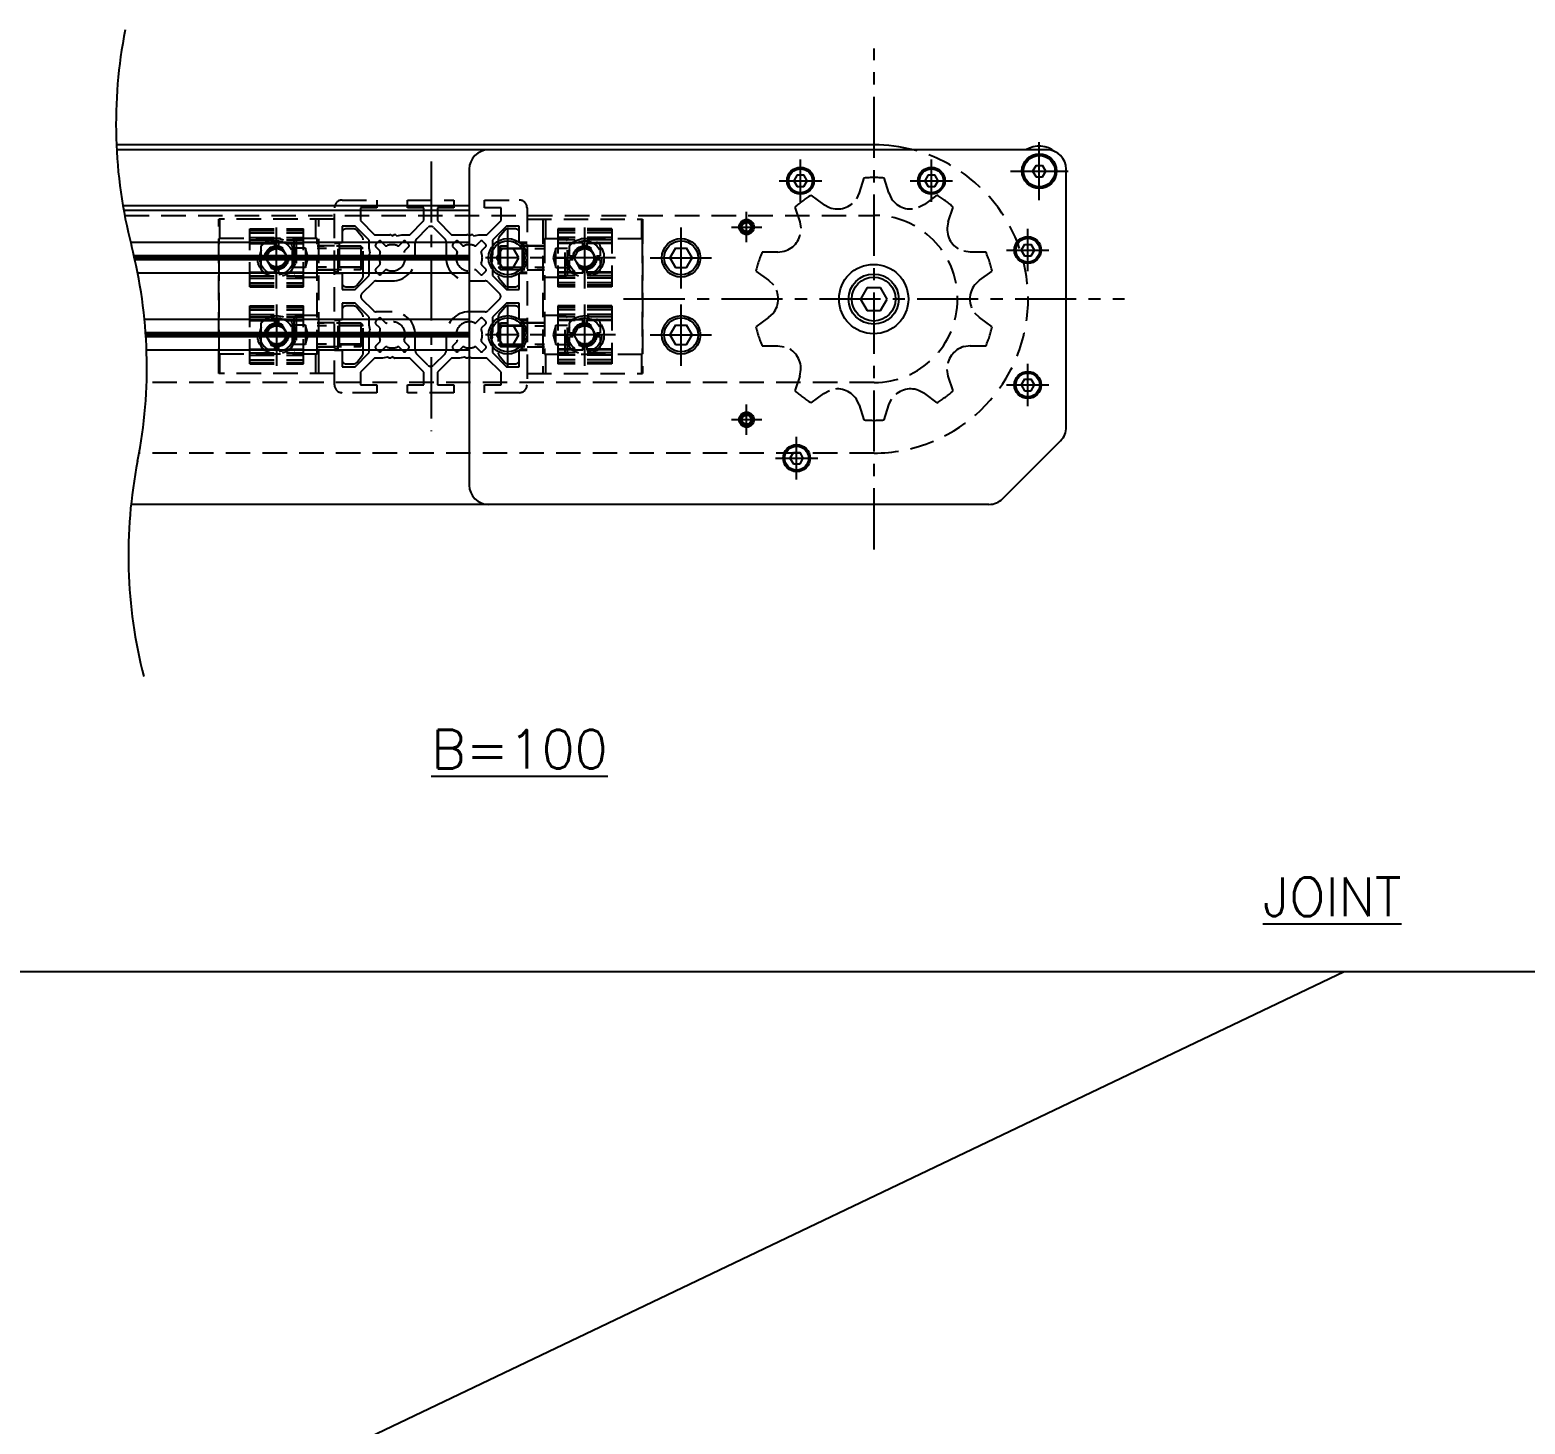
# Model space of a CAD drawing. Extents: x 0 to 4374, y -8 to 1531.
# Drawn here: x 3597.8 to 3986, y 844.5 to 1206.3 of the extents above; entities that cross this region are included whole.
import ezdxf

# ---------------------------------------------------------------- set-up
doc = ezdxf.new("R2010")
doc.units = 0
doc.header["$LTSCALE"] = 0.5
doc.linetypes.add('CENTER', pattern=[50.8, 31.75, -6.35, 6.35, -6.35])
doc.linetypes.add('DASHED', pattern=[19.05, 12.7, -6.35])
for name, color, linetype in [('MSM_CENTER', 1, 'CENTER'), ('MSM_CONTINUOUS', 7, 'CONTINUOUS'), ('MSM_DASHED', 4, 'DASHED'), ('MSM_NARROW', 5, 'CONTINUOUS'), ('MSM_PART_NUMBER', 7, 'CONTINUOUS')]:
    doc.layers.add(name, color=color, linetype=linetype)
doc.styles.get("Standard").update_dxf_attribs({"font": 'txt.shx', "height": 3, "bigfont": 'bigfont.shx'})

msp = doc.modelspace()

# ---------------------------------------------------------------- linework, layer by layer
at = {"layer": 'MSM_CENTER'}
for p, q in [((3816.99, 1071.48), (3816.99, 1201.48)), ((3859.9, 1162.16), (3859.9, 1177.16)), ((3797.9, 1161.66), (3797.9, 1172.66)), ((3831.9, 1161.66), (3831.9, 1172.66)), ((3701.99, 1172.16), (3701.99, 1102.16)), ((3852.4, 1169.66), (3867.4, 1169.66)), ((3792.4, 1167.16), (3803.4, 1167.16)), ((3826.4, 1167.16), (3837.4, 1167.16)), ((3783.9, 1151.21), (3783.9, 1159.11)), ((3661.9, 1139.16), (3661.9, 1155.16)), ((3721.9, 1139.16), (3721.9, 1155.16)), ((3741.9, 1139.16), (3741.9, 1155.16)), ((3766.9, 1139.16), (3766.9, 1155.16)), ((3779.95, 1155.16), (3787.85, 1155.16)), ((3856.9, 1143.66), (3856.9, 1154.66)), ((3851.4, 1149.16), (3862.4, 1149.16)), ((3653.9, 1147.16), (3687.68, 1147.16)), ((3749.9, 1147.16), (3716.13, 1147.16)), ((3758.9, 1147.16), (3774.9, 1147.16)), ((3661.93, 1119.16), (3661.93, 1135.16)), ((3721.9, 1119.16), (3721.9, 1135.16)), ((3741.9, 1119.16), (3741.9, 1135.16)), ((3751.99, 1136.48), (3881.99, 1136.48)), ((3766.9, 1119.16), (3766.9, 1135.16)), ((3653.93, 1127.16), (3687.71, 1127.16)), ((3749.9, 1127.16), (3716.1, 1127.16)), ((3758.9, 1127.16), (3774.9, 1127.16)), ((3856.9, 1108.66), (3856.9, 1119.66)), ((3851.4, 1114.16), (3862.4, 1114.16)), ((3783.9, 1101.21), (3783.9, 1109.11)), ((3779.95, 1105.16), (3787.85, 1105.16)), ((3796.9, 1089.66), (3796.9, 1100.66)), ((3791.4, 1095.16), (3802.4, 1095.16))]:
    msp.add_line(p, q, dxfattribs=at)
at = {"layer": 'MSM_CONTINUOUS'}
for p, q in [((3816.99, 1176.46), (3620.3, 1176.46)), ((3861.9, 1175.16), (3620.37, 1175.16)), ((3711.9, 1170.16), (3711.9, 1088.16)), ((3797.04, 1168.66), (3796.17, 1167.16)), ((3797.04, 1168.66), (3798.77, 1168.66)), ((3799.63, 1167.16), (3798.77, 1168.66)), ((3831.04, 1168.66), (3830.17, 1167.16)), ((3831.04, 1168.66), (3832.77, 1168.66)), ((3833.63, 1167.16), (3832.77, 1168.66)), ((3859.04, 1171.16), (3858.17, 1169.66)), ((3858.17, 1169.66), (3859.04, 1168.16)), ((3859.04, 1171.16), (3860.77, 1171.16)), ((3861.63, 1169.66), (3860.77, 1171.16)), ((3860.77, 1168.16), (3861.63, 1169.66)), ((3866.9, 1103.23), (3866.9, 1170.16)), ((3796.17, 1167.16), (3797.04, 1165.66)), ((3797.04, 1165.66), (3798.77, 1165.66)), ((3798.77, 1165.66), (3799.63, 1167.16)), ((3830.17, 1167.16), (3831.04, 1165.66)), ((3831.04, 1165.66), (3832.77, 1165.66)), ((3832.77, 1165.66), (3833.63, 1167.16)), ((3859.04, 1168.16), (3860.77, 1168.16)), ((3711.9, 1160.66), (3621.99, 1160.66)), ((3711.9, 1159.46), (3622.2, 1159.46)), ((3711.9, 1151.16), (3623.99, 1151.16)), ((3720.46, 1149.66), (3719.01, 1147.16)), ((3720.46, 1149.66), (3723.34, 1149.66)), ((3724.79, 1147.16), (3723.34, 1149.66)), ((3765.46, 1149.66), (3764.01, 1147.16)), ((3765.46, 1149.66), (3768.34, 1149.66)), ((3769.79, 1147.16), (3768.34, 1149.66)), ((3856.04, 1150.66), (3855.17, 1149.16)), ((3855.17, 1149.16), (3856.04, 1147.66)), ((3856.04, 1150.66), (3857.77, 1150.66)), ((3858.63, 1149.16), (3857.77, 1150.66)), ((3857.77, 1147.66), (3858.63, 1149.16)), ((3711.9, 1147.68), (3624.86, 1147.68)), ((3711.9, 1147.16), (3624.98, 1147.16)), ((3711.9, 1146.64), (3625.1, 1146.64)), ((3719.01, 1147.16), (3720.46, 1144.66)), ((3723.34, 1144.66), (3724.79, 1147.16)), ((3764.01, 1147.16), (3765.46, 1144.66)), ((3768.34, 1144.66), (3769.79, 1147.16)), ((3856.04, 1147.66), (3857.77, 1147.66)), ((3711.9, 1143.16), (3625.83, 1143.16)), ((3720.46, 1144.66), (3723.34, 1144.66)), ((3765.46, 1144.66), (3768.34, 1144.66)), ((3815.17, 1139.46), (3813.44, 1136.46)), ((3815.17, 1139.46), (3818.63, 1139.46)), ((3820.37, 1136.46), (3818.63, 1139.46)), ((3813.44, 1136.46), (3815.17, 1133.46)), ((3818.63, 1133.46), (3820.37, 1136.46)), ((3711.9, 1131.16), (3627.6, 1131.16)), ((3720.46, 1129.66), (3719.01, 1127.16)), ((3720.46, 1129.66), (3723.34, 1129.66)), ((3724.79, 1127.16), (3723.34, 1129.66)), ((3765.46, 1129.66), (3764.01, 1127.16)), ((3765.46, 1129.66), (3768.34, 1129.66)), ((3769.79, 1127.16), (3768.34, 1129.66)), ((3815.17, 1133.46), (3818.63, 1133.46)), ((3711.9, 1127.68), (3627.89, 1127.68)), ((3711.9, 1127.16), (3627.92, 1127.16)), ((3711.9, 1126.64), (3627.96, 1126.64)), ((3719.01, 1127.16), (3720.46, 1124.66)), ((3723.34, 1124.66), (3724.79, 1127.16)), ((3764.01, 1127.16), (3765.46, 1124.66)), ((3768.34, 1124.66), (3769.79, 1127.16)), ((3711.9, 1123.16), (3628.12, 1123.16)), ((3720.46, 1124.66), (3723.34, 1124.66)), ((3765.46, 1124.66), (3768.34, 1124.66)), ((3856.04, 1115.66), (3855.17, 1114.16)), ((3855.17, 1114.16), (3856.04, 1112.66)), ((3856.04, 1115.66), (3857.77, 1115.66)), ((3858.63, 1114.16), (3857.77, 1115.66)), ((3857.77, 1112.66), (3858.63, 1114.16)), ((3856.04, 1112.66), (3857.77, 1112.66)), ((3850.37, 1084.62), (3865.44, 1099.69)), ((3796.04, 1096.66), (3795.17, 1095.16)), ((3795.17, 1095.16), (3796.04, 1093.66)), ((3796.04, 1096.66), (3797.77, 1096.66)), ((3798.63, 1095.16), (3797.77, 1096.66)), ((3797.77, 1093.66), (3798.63, 1095.16)), ((3796.04, 1093.66), (3797.77, 1093.66)), ((3846.83, 1083.16), (3624.1, 1083.16))]:
    msp.add_line(p, q, dxfattribs=at)
for centre, radius in [((3859.9, 1169.66), 4.5), ((3859.9, 1169.66), 4.07), ((3797.9, 1167.16), 3.5), ((3797.9, 1167.16), 3.1), ((3831.9, 1167.16), 3.5), ((3831.9, 1167.16), 3.1), ((3783.9, 1155.16), 1.95), ((3783.9, 1155.16), 1.55), ((3783.9, 1155.16), 1.2), ((3721.9, 1147.16), 5), ((3721.9, 1147.16), 4.4), ((3766.9, 1147.16), 5), ((3766.9, 1147.16), 4.4), ((3856.9, 1149.16), 3.5), ((3856.9, 1149.16), 3.1), ((3816.9, 1136.46), 9), ((3816.9, 1136.46), 6.5), ((3816.9, 1136.46), 5.7), ((3721.9, 1127.16), 5), ((3721.9, 1127.16), 4.4), ((3766.9, 1127.16), 5), ((3766.9, 1127.16), 4.4), ((3856.9, 1114.16), 3.5), ((3856.9, 1114.16), 3.1), ((3783.9, 1105.16), 1.95), ((3783.9, 1105.16), 1.55), ((3783.9, 1105.16), 1.2), ((3796.9, 1095.16), 3.5), ((3796.9, 1095.16), 3.1)]:
    msp.add_circle(centre, radius, dxfattribs=at)
for centre, radius, start, end in [((3817.25, 1137.8), 38.66, 75.0662, 90.3827), ((3716.9, 1170.16), 5, 90, 180), ((3859.9, 1169.66), 6.5, 50.6923, 122.2042), ((3861.9, 1170.16), 5, 0, 90), ((3861.9, 1103.23), 5, 315, 0), ((3716.9, 1088.16), 5, 180, 270), ((3846.83, 1088.16), 5, 270, 315)]:
    msp.add_arc(centre, radius, start, end, dxfattribs=at)
at = {"layer": 'MSM_DASHED'}
for p, q in [((3814.37, 1167.88), (3813.14, 1164)), ((3820.83, 1164), (3819.6, 1167.88)), ((3678.9, 1162.16), (3687.9, 1162.16)), ((3687.9, 1162.16), (3687.9, 1160.16)), ((3695.9, 1162.16), (3707.9, 1162.16)), ((3695.9, 1160.16), (3695.9, 1162.16)), ((3707.9, 1162.16), (3707.9, 1160.16)), ((3715.9, 1162.16), (3724.9, 1162.16)), ((3715.9, 1160.16), (3715.9, 1162.16)), ((3803.93, 1161), (3800.65, 1163.42)), ((3803.93, 1161), (3805.4, 1160.21)), ((3813.14, 1164), (3812.42, 1162.49)), ((3820.83, 1164), (3821.56, 1162.49)), ((3830.05, 1161), (3828.57, 1160.21)), ((3833.32, 1163.42), (3830.05, 1161)), ((3622.43, 1158.18), (3816.99, 1158.18)), ((3676.9, 1157.16), (3646.9, 1157.16)), ((3646.9, 1117.16), (3646.9, 1157.16)), ((3647.19, 1152.16), (3647.19, 1157.16)), ((3672.11, 1152.16), (3672.11, 1157.16)), ((3672.82, 1117.16), (3672.82, 1157.16)), ((3676.9, 1114.16), (3676.9, 1160.16)), ((3683.65, 1160.16), (3683.65, 1156.82)), ((3687.9, 1160.16), (3683.65, 1160.16)), ((3683.65, 1156.82), (3687.32, 1153.16)), ((3700.15, 1160.16), (3695.9, 1160.16)), ((3696.49, 1153.16), (3700.15, 1156.82)), ((3700.15, 1156.82), (3700.15, 1160.16)), ((3707.9, 1160.16), (3703.65, 1160.16)), ((3703.65, 1160.16), (3703.65, 1156.82)), ((3703.65, 1156.82), (3707.32, 1153.16)), ((3720.15, 1160.16), (3715.9, 1160.16)), ((3716.49, 1153.16), (3720.15, 1156.82)), ((3720.15, 1156.82), (3720.15, 1160.16)), ((3726.9, 1160.16), (3726.9, 1114.16)), ((3726.9, 1157.16), (3756.9, 1157.16)), ((3730.99, 1157.16), (3730.99, 1117.16)), ((3731.69, 1157.16), (3731.69, 1152.16)), ((3756.61, 1157.16), (3756.61, 1152.16)), ((3756.9, 1157.16), (3756.9, 1117.16)), ((3796.42, 1160.34), (3797.7, 1156.48)), ((3836.27, 1156.48), (3837.55, 1160.34)), ((3654.9, 1154.66), (3668.9, 1154.66)), ((3654.9, 1139.66), (3654.9, 1154.66)), ((3654.9, 1154.28), (3668.9, 1154.28)), ((3654.9, 1153.66), (3668.9, 1153.66)), ((3668.9, 1139.66), (3668.9, 1154.66)), ((3678.9, 1155.41), (3678.9, 1151.06)), ((3682.24, 1155.41), (3678.9, 1155.41)), ((3681.92, 1154.66), (3679.9, 1154.66)), ((3685.9, 1151.74), (3682.24, 1155.41)), ((3684.18, 1152.43), (3682.7, 1154.28)), ((3687.32, 1153.16), (3691.25, 1153.16)), ((3691.5, 1153.09), (3691.9, 1152.86)), ((3691.9, 1152.86), (3692.3, 1153.09)), ((3692.8, 1153.09), (3693.12, 1152.91)), ((3693.12, 1152.91), (3694.4, 1153.16)), ((3694.4, 1153.16), (3696.49, 1153.16)), ((3698.19, 1152.03), (3701.19, 1155.03)), ((3702.61, 1155.03), (3705.61, 1152.03)), ((3707.32, 1153.16), (3711.25, 1153.16)), ((3711.5, 1153.09), (3711.9, 1152.86)), ((3711.9, 1152.86), (3712.3, 1153.09)), ((3712.8, 1153.09), (3713.12, 1152.91)), ((3713.12, 1152.91), (3714.4, 1153.16)), ((3714.4, 1153.16), (3716.49, 1153.16)), ((3721.57, 1155.41), (3717.9, 1151.74)), ((3721.1, 1154.28), (3719.62, 1152.43)), ((3724.9, 1155.41), (3721.57, 1155.41)), ((3723.9, 1154.66), (3721.88, 1154.66)), ((3724.9, 1151.06), (3724.9, 1155.41)), ((3748.9, 1154.66), (3734.9, 1154.66)), ((3734.9, 1154.66), (3734.9, 1139.66)), ((3748.9, 1154.28), (3734.9, 1154.28)), ((3748.9, 1153.66), (3734.9, 1153.66)), ((3748.9, 1154.66), (3748.9, 1139.66)), ((3797.7, 1156.48), (3798.01, 1154.83)), ((3836.27, 1156.48), (3835.97, 1154.83)), ((3672.4, 1152.16), (3646.99, 1152.16)), ((3646.99, 1122.16), (3646.99, 1152.16)), ((3654.9, 1152.43), (3668.9, 1152.43)), ((3654.9, 1151.81), (3668.9, 1151.81)), ((3654.9, 1151.06), (3668.9, 1151.06)), ((3654.9, 1150.86), (3668.9, 1150.86)), ((3657.9, 1147.66), (3657.9, 1150.16)), ((3658.9, 1151.16), (3661.4, 1151.16)), ((3660.46, 1149.66), (3659.01, 1147.16)), ((3663.34, 1149.66), (3660.46, 1149.66)), ((3661.4, 1150.22), (3661.4, 1151.16)), ((3662.4, 1151.16), (3664.9, 1151.16)), ((3662.4, 1151.16), (3662.4, 1150.22)), ((3664.79, 1147.16), (3663.34, 1149.66)), ((3665.9, 1150.16), (3665.9, 1147.66)), ((3667, 1152.16), (3666.4, 1151.56)), ((3666.4, 1151.56), (3666.4, 1142.76)), ((3669.4, 1149.66), (3666.4, 1149.66)), ((3667, 1152.16), (3667, 1142.16)), ((3669.4, 1149.66), (3669.4, 1144.66)), ((3670.07, 1147.16), (3669.4, 1149.66)), ((3672.4, 1122.16), (3672.4, 1152.16)), ((3676.9, 1150.26), (3672.4, 1150.26)), ((3683.79, 1150.16), (3672.4, 1150.16)), ((3684.4, 1149.54), (3672.4, 1149.54)), ((3678.9, 1151.16), (3676.9, 1151.16)), ((3677.9, 1150.86), (3676.9, 1150.86)), ((3677.9, 1143.16), (3677.9, 1151.16)), ((3678.1, 1150.86), (3678.1, 1143.46)), ((3684.4, 1149.61), (3678.1, 1149.61)), ((3678.9, 1151.06), (3678.3, 1151.06)), ((3684.4, 1149.54), (3683.79, 1150.16)), ((3683.79, 1150.16), (3683.79, 1144.16)), ((3684.4, 1142.51), (3684.4, 1151.81)), ((3685.9, 1149.66), (3685.9, 1151.74)), ((3686.15, 1148.38), (3685.9, 1149.66)), ((3687.66, 1150.69), (3688.37, 1151.4)), ((3688.7, 1148.95), (3687.66, 1149.98)), ((3689.07, 1151.4), (3690.11, 1150.36)), ((3693.69, 1150.36), (3694.73, 1151.4)), ((3696.14, 1149.98), (3695.11, 1148.95)), ((3695.44, 1151.4), (3696.14, 1150.69)), ((3697.9, 1147.16), (3697.9, 1151.33)), ((3705.9, 1151.33), (3705.9, 1147.16)), ((3707.66, 1150.69), (3708.37, 1151.4)), ((3708.7, 1148.95), (3707.66, 1149.98)), ((3709.07, 1151.4), (3710.11, 1150.36)), ((3713.69, 1150.36), (3714.73, 1151.4)), ((3716.14, 1149.98), (3715.11, 1148.95)), ((3715.44, 1151.4), (3716.14, 1150.69)), ((3717.9, 1151.74), (3717.9, 1147.81)), ((3719.4, 1151.81), (3719.4, 1142.51)), ((3720.01, 1150.16), (3719.4, 1149.54)), ((3725.7, 1149.61), (3719.4, 1149.61)), ((3719.4, 1149.54), (3731.4, 1149.54)), ((3731.4, 1150.16), (3720.01, 1150.16)), ((3720.01, 1144.16), (3720.01, 1150.16)), ((3726.9, 1151.16), (3724.9, 1151.16)), ((3725.5, 1151.06), (3724.9, 1151.06)), ((3725.7, 1143.46), (3725.7, 1150.86)), ((3725.9, 1151.16), (3725.9, 1143.16)), ((3725.9, 1150.86), (3726.9, 1150.86)), ((3731.4, 1150.26), (3726.9, 1150.26)), ((3731.4, 1152.16), (3731.4, 1122.16)), ((3731.4, 1152.16), (3756.81, 1152.16)), ((3734.4, 1149.66), (3733.73, 1147.16)), ((3734.4, 1149.66), (3737.4, 1149.66)), ((3734.4, 1144.66), (3734.4, 1149.66)), ((3748.9, 1152.43), (3734.9, 1152.43)), ((3748.9, 1151.81), (3734.9, 1151.81)), ((3748.9, 1151.06), (3734.9, 1151.06)), ((3748.9, 1150.86), (3734.9, 1150.86)), ((3737.4, 1151.56), (3736.8, 1152.16)), ((3736.8, 1142.16), (3736.8, 1152.16)), ((3737.4, 1142.76), (3737.4, 1151.56)), ((3737.9, 1147.66), (3737.9, 1150.16)), ((3738.9, 1151.16), (3741.4, 1151.16)), ((3740.46, 1149.66), (3739.01, 1147.16)), ((3743.34, 1149.66), (3740.46, 1149.66)), ((3741.4, 1150.22), (3741.4, 1151.16)), ((3742.4, 1151.16), (3744.9, 1151.16)), ((3742.4, 1151.16), (3742.4, 1150.22)), ((3744.79, 1147.16), (3743.34, 1149.66)), ((3745.9, 1150.16), (3745.9, 1147.66)), ((3756.81, 1152.16), (3756.81, 1122.16)), ((3657.9, 1147.66), (3658.84, 1147.66)), ((3658.84, 1146.66), (3657.9, 1146.66)), ((3657.9, 1144.16), (3657.9, 1146.66)), ((3659.01, 1147.16), (3660.46, 1144.66)), ((3663.34, 1144.66), (3664.79, 1147.16)), ((3664.96, 1147.66), (3665.9, 1147.66)), ((3665.9, 1146.66), (3664.96, 1146.66)), ((3665.9, 1146.66), (3665.9, 1144.16)), ((3669.4, 1147.16), (3666.4, 1147.16)), ((3669.4, 1144.66), (3670.07, 1147.16)), ((3685.9, 1142.57), (3685.9, 1146.5)), ((3685.97, 1148.06), (3686.15, 1148.38)), ((3686.2, 1147.16), (3685.97, 1147.56)), ((3685.97, 1146.75), (3686.2, 1147.16)), ((3687.66, 1144.33), (3688.7, 1145.37)), ((3715.11, 1145.37), (3716.14, 1144.33)), ((3717.83, 1147.56), (3717.6, 1147.16)), ((3717.6, 1147.16), (3717.83, 1146.75)), ((3717.83, 1146.25), (3717.65, 1145.94)), ((3717.65, 1145.94), (3717.9, 1144.66)), ((3733.73, 1147.16), (3734.4, 1144.66)), ((3734.4, 1147.16), (3737.4, 1147.16)), ((3737.9, 1147.66), (3738.84, 1147.66)), ((3738.84, 1146.66), (3737.9, 1146.66)), ((3737.9, 1144.16), (3737.9, 1146.66)), ((3739.01, 1147.16), (3740.46, 1144.66)), ((3743.34, 1144.66), (3744.79, 1147.16)), ((3744.96, 1147.66), (3745.9, 1147.66)), ((3745.9, 1146.66), (3744.96, 1146.66)), ((3745.9, 1146.66), (3745.9, 1144.16)), ((3792.01, 1148.64), (3787.94, 1148.67)), ((3792.01, 1148.64), (3793.67, 1148.87)), ((3841.97, 1148.64), (3840.3, 1148.87)), ((3846.03, 1148.67), (3841.97, 1148.64)), ((3654.9, 1143.46), (3668.9, 1143.46)), ((3654.9, 1143.26), (3668.9, 1143.26)), ((3654.9, 1142.51), (3668.9, 1142.51)), ((3654.9, 1141.88), (3668.9, 1141.88)), ((3661.4, 1143.16), (3658.9, 1143.16)), ((3660.46, 1144.66), (3663.34, 1144.66)), ((3661.4, 1143.16), (3661.4, 1144.1)), ((3662.4, 1144.1), (3662.4, 1143.16)), ((3664.9, 1143.16), (3662.4, 1143.16)), ((3669.4, 1144.66), (3666.4, 1144.66)), ((3666.4, 1142.76), (3667, 1142.16)), ((3667, 1142.16), (3672.4, 1142.16)), ((3684.4, 1144.77), (3672.4, 1144.77)), ((3672.4, 1144.16), (3683.79, 1144.16)), ((3672.4, 1144.06), (3676.9, 1144.06)), ((3677.9, 1143.46), (3676.9, 1143.46)), ((3676.9, 1143.16), (3678.9, 1143.16)), ((3678.1, 1144.7), (3684.4, 1144.7)), ((3678.3, 1143.26), (3678.9, 1143.26)), ((3678.9, 1143.26), (3678.9, 1138.91)), ((3682.24, 1138.91), (3685.9, 1142.57)), ((3682.7, 1140.03), (3684.18, 1141.88)), ((3683.79, 1144.16), (3684.4, 1144.77)), ((3688.37, 1142.91), (3687.66, 1143.62)), ((3690.11, 1143.95), (3689.07, 1142.91)), ((3714.73, 1142.91), (3713.69, 1143.95)), ((3716.14, 1143.62), (3715.44, 1142.91)), ((3717.9, 1144.66), (3717.9, 1142.57)), ((3717.9, 1142.57), (3721.57, 1138.91)), ((3719.4, 1144.77), (3731.4, 1144.77)), ((3719.4, 1144.77), (3720.01, 1144.16)), ((3719.4, 1144.7), (3725.7, 1144.7)), ((3719.62, 1141.88), (3721.1, 1140.03)), ((3720.01, 1144.16), (3731.4, 1144.16)), ((3724.9, 1143.26), (3725.5, 1143.26)), ((3724.9, 1138.91), (3724.9, 1143.26)), ((3724.9, 1143.16), (3726.9, 1143.16)), ((3725.9, 1143.46), (3726.9, 1143.46)), ((3726.9, 1144.06), (3731.4, 1144.06)), ((3731.4, 1142.16), (3736.8, 1142.16)), ((3734.4, 1144.66), (3737.4, 1144.66)), ((3748.9, 1143.46), (3734.9, 1143.46)), ((3748.9, 1143.26), (3734.9, 1143.26)), ((3748.9, 1142.51), (3734.9, 1142.51)), ((3748.9, 1141.88), (3734.9, 1141.88)), ((3736.8, 1142.16), (3737.4, 1142.76)), ((3741.4, 1143.16), (3738.9, 1143.16)), ((3740.46, 1144.66), (3743.34, 1144.66)), ((3741.4, 1143.16), (3741.4, 1144.1)), ((3742.4, 1144.1), (3742.4, 1143.16)), ((3744.9, 1143.16), (3742.4, 1143.16)), ((3786.32, 1143.7), (3789.63, 1141.33)), ((3789.63, 1141.33), (3790.85, 1140.17)), ((3844.34, 1141.33), (3843.13, 1140.17)), ((3844.34, 1141.33), (3847.65, 1143.7)), ((3654.9, 1140.66), (3668.9, 1140.66)), ((3654.9, 1140.03), (3668.9, 1140.03)), ((3654.9, 1139.66), (3668.9, 1139.66)), ((3678.9, 1138.91), (3682.24, 1138.91)), ((3679.9, 1139.66), (3681.92, 1139.66)), ((3684.02, 1137.86), (3687.02, 1140.86)), ((3687.73, 1141.16), (3691.9, 1141.16)), ((3711.9, 1141.16), (3716.07, 1141.16)), ((3716.78, 1140.86), (3719.78, 1137.86)), ((3721.57, 1138.91), (3724.9, 1138.91)), ((3721.88, 1139.66), (3723.9, 1139.66)), ((3748.9, 1140.66), (3734.9, 1140.66)), ((3748.9, 1140.03), (3734.9, 1140.03)), ((3748.9, 1139.66), (3734.9, 1139.66)), ((3654.9, 1134.66), (3668.9, 1134.66)), ((3654.9, 1119.66), (3654.9, 1134.66)), ((3654.9, 1134.28), (3668.9, 1134.28)), ((3654.9, 1133.66), (3668.9, 1133.66)), ((3668.9, 1119.66), (3668.9, 1134.66)), ((3678.9, 1135.41), (3678.9, 1131.06)), ((3682.24, 1135.41), (3678.9, 1135.41)), ((3681.92, 1134.66), (3679.9, 1134.66)), ((3685.9, 1131.74), (3682.24, 1135.41)), ((3684.18, 1132.43), (3682.7, 1134.28)), ((3687.02, 1133.45), (3684.02, 1136.45)), ((3719.78, 1136.45), (3716.78, 1133.45)), ((3721.57, 1135.41), (3717.9, 1131.74)), ((3721.1, 1134.28), (3719.62, 1132.43)), ((3724.9, 1135.41), (3721.57, 1135.41)), ((3723.9, 1134.66), (3721.88, 1134.66)), ((3724.9, 1131.06), (3724.9, 1135.41)), ((3748.9, 1134.66), (3734.9, 1134.66)), ((3734.9, 1134.66), (3734.9, 1119.66)), ((3748.9, 1134.28), (3734.9, 1134.28)), ((3748.9, 1133.66), (3734.9, 1133.66)), ((3748.9, 1134.66), (3748.9, 1119.66)), ((3654.9, 1132.43), (3668.9, 1132.43)), ((3654.9, 1131.81), (3668.9, 1131.81)), ((3654.9, 1131.06), (3668.9, 1131.06)), ((3654.9, 1130.86), (3668.9, 1130.86)), ((3657.9, 1127.66), (3657.9, 1130.16)), ((3658.9, 1131.16), (3661.4, 1131.16)), ((3660.46, 1129.66), (3659.01, 1127.16)), ((3663.34, 1129.66), (3660.46, 1129.66)), ((3661.4, 1130.22), (3661.4, 1131.16)), ((3662.4, 1131.16), (3664.9, 1131.16)), ((3662.4, 1131.16), (3662.4, 1130.22)), ((3664.79, 1127.16), (3663.34, 1129.66)), ((3665.9, 1130.16), (3665.9, 1127.66)), ((3667, 1132.16), (3666.4, 1131.56)), ((3666.4, 1131.56), (3666.4, 1122.76)), ((3669.4, 1129.66), (3666.4, 1129.66)), ((3672.4, 1132.16), (3667, 1132.16)), ((3667, 1132.16), (3667, 1122.16)), ((3669.4, 1129.66), (3669.4, 1124.66)), ((3670.07, 1127.16), (3669.4, 1129.66)), ((3676.9, 1130.26), (3672.4, 1130.26)), ((3683.79, 1130.16), (3672.4, 1130.16)), ((3678.9, 1131.16), (3676.9, 1131.16)), ((3677.9, 1130.86), (3676.9, 1130.86)), ((3677.9, 1123.16), (3677.9, 1131.16)), ((3678.1, 1130.86), (3678.1, 1123.46)), ((3684.4, 1129.61), (3678.1, 1129.61)), ((3678.9, 1131.06), (3678.3, 1131.06)), ((3684.4, 1129.54), (3683.79, 1130.16)), ((3683.79, 1130.16), (3683.79, 1124.16)), ((3684.4, 1122.51), (3684.4, 1131.81)), ((3685.9, 1129.66), (3685.9, 1131.74)), ((3686.15, 1128.38), (3685.9, 1129.66)), ((3687.66, 1130.69), (3688.37, 1131.4)), ((3688.7, 1128.95), (3687.66, 1129.98)), ((3691.9, 1133.16), (3687.73, 1133.16)), ((3689.07, 1131.4), (3690.11, 1130.36)), ((3716.07, 1133.16), (3711.9, 1133.16)), ((3713.69, 1130.36), (3714.73, 1131.4)), ((3716.14, 1129.98), (3715.11, 1128.95)), ((3715.44, 1131.4), (3716.14, 1130.69)), ((3717.9, 1131.74), (3717.9, 1127.81)), ((3719.4, 1131.81), (3719.4, 1122.51)), ((3720.01, 1130.16), (3719.4, 1129.54)), ((3725.7, 1129.61), (3719.4, 1129.61)), ((3731.4, 1130.16), (3720.01, 1130.16)), ((3720.01, 1124.16), (3720.01, 1130.16)), ((3726.9, 1131.16), (3724.9, 1131.16)), ((3725.5, 1131.06), (3724.9, 1131.06)), ((3725.7, 1123.46), (3725.7, 1130.86)), ((3725.9, 1131.16), (3725.9, 1123.16)), ((3725.9, 1130.86), (3726.9, 1130.86)), ((3731.4, 1130.26), (3726.9, 1130.26)), ((3736.8, 1132.16), (3731.4, 1132.16)), ((3734.4, 1129.66), (3733.73, 1127.16)), ((3734.4, 1129.66), (3737.4, 1129.66)), ((3734.4, 1124.66), (3734.4, 1129.66)), ((3748.9, 1132.43), (3734.9, 1132.43)), ((3748.9, 1131.81), (3734.9, 1131.81)), ((3748.9, 1131.06), (3734.9, 1131.06)), ((3748.9, 1130.86), (3734.9, 1130.86)), ((3737.4, 1131.56), (3736.8, 1132.16)), ((3736.8, 1122.16), (3736.8, 1132.16)), ((3737.4, 1122.76), (3737.4, 1131.56)), ((3737.9, 1127.66), (3737.9, 1130.16)), ((3738.9, 1131.16), (3741.4, 1131.16)), ((3740.46, 1129.66), (3739.01, 1127.16)), ((3743.34, 1129.66), (3740.46, 1129.66)), ((3741.4, 1130.22), (3741.4, 1131.16)), ((3742.4, 1131.16), (3744.9, 1131.16)), ((3742.4, 1131.16), (3742.4, 1130.22)), ((3744.79, 1127.16), (3743.34, 1129.66)), ((3745.9, 1130.16), (3745.9, 1127.66)), ((3789.63, 1131.64), (3786.32, 1129.27)), ((3789.63, 1131.64), (3790.85, 1132.8)), ((3844.34, 1131.64), (3843.13, 1132.8)), ((3847.65, 1129.27), (3844.34, 1131.64)), ((3657.9, 1127.66), (3658.84, 1127.66)), ((3658.84, 1126.66), (3657.9, 1126.66)), ((3657.9, 1124.16), (3657.9, 1126.66)), ((3659.01, 1127.16), (3660.46, 1124.66)), ((3663.34, 1124.66), (3664.79, 1127.16)), ((3664.96, 1127.66), (3665.9, 1127.66)), ((3665.9, 1126.66), (3664.96, 1126.66)), ((3665.9, 1126.66), (3665.9, 1124.16)), ((3669.4, 1127.16), (3666.4, 1127.16)), ((3669.4, 1124.66), (3670.07, 1127.16)), ((3684.4, 1129.54), (3672.4, 1129.54)), ((3685.9, 1122.57), (3685.9, 1126.5)), ((3685.97, 1128.06), (3686.15, 1128.38)), ((3686.2, 1127.16), (3685.97, 1127.56)), ((3685.97, 1126.75), (3686.2, 1127.16)), ((3697.9, 1122.98), (3697.9, 1127.16)), ((3705.9, 1127.16), (3705.9, 1122.98)), ((3717.83, 1127.56), (3717.6, 1127.16)), ((3717.6, 1127.16), (3717.83, 1126.75)), ((3717.83, 1126.25), (3717.65, 1125.94)), ((3717.65, 1125.94), (3717.9, 1124.66)), ((3719.4, 1129.54), (3731.4, 1129.54)), ((3733.73, 1127.16), (3734.4, 1124.66)), ((3734.4, 1127.16), (3737.4, 1127.16)), ((3737.9, 1127.66), (3738.84, 1127.66)), ((3738.84, 1126.66), (3737.9, 1126.66)), ((3737.9, 1124.16), (3737.9, 1126.66)), ((3739.01, 1127.16), (3740.46, 1124.66)), ((3743.34, 1124.66), (3744.79, 1127.16)), ((3744.96, 1127.66), (3745.9, 1127.66)), ((3745.9, 1126.66), (3744.96, 1126.66)), ((3745.9, 1126.66), (3745.9, 1124.16)), ((3672.4, 1122.16), (3646.99, 1122.16)), ((3647.19, 1117.16), (3647.19, 1122.16)), ((3654.9, 1123.46), (3668.9, 1123.46)), ((3654.9, 1123.26), (3668.9, 1123.26)), ((3654.9, 1122.51), (3668.9, 1122.51)), ((3654.9, 1121.88), (3668.9, 1121.88)), ((3661.4, 1123.16), (3658.9, 1123.16)), ((3660.46, 1124.66), (3663.34, 1124.66)), ((3661.4, 1123.16), (3661.4, 1124.1)), ((3662.4, 1124.1), (3662.4, 1123.16)), ((3664.9, 1123.16), (3662.4, 1123.16)), ((3669.4, 1124.66), (3666.4, 1124.66)), ((3666.4, 1122.76), (3667, 1122.16)), ((3672.11, 1117.16), (3672.11, 1122.16)), ((3684.4, 1124.77), (3672.4, 1124.77)), ((3672.4, 1124.16), (3683.79, 1124.16)), ((3672.4, 1124.06), (3676.9, 1124.06)), ((3677.9, 1123.46), (3676.9, 1123.46)), ((3676.9, 1123.16), (3678.9, 1123.16)), ((3678.1, 1124.7), (3684.4, 1124.7)), ((3678.3, 1123.26), (3678.9, 1123.26)), ((3678.9, 1123.26), (3678.9, 1118.91)), ((3682.24, 1118.91), (3685.9, 1122.57)), ((3682.7, 1120.03), (3684.18, 1121.88)), ((3683.79, 1124.16), (3684.4, 1124.77)), ((3687.66, 1124.33), (3688.7, 1125.37)), ((3688.37, 1122.91), (3687.66, 1123.62)), ((3690.11, 1123.95), (3689.07, 1122.91)), ((3694.73, 1122.91), (3693.69, 1123.95)), ((3695.11, 1125.37), (3696.14, 1124.33)), ((3696.14, 1123.62), (3695.44, 1122.91)), ((3701.19, 1119.28), (3698.19, 1122.28)), ((3705.61, 1122.28), (3702.61, 1119.28)), ((3707.66, 1124.33), (3708.7, 1125.37)), ((3708.37, 1122.91), (3707.66, 1123.62)), ((3710.11, 1123.95), (3709.07, 1122.91)), ((3714.73, 1122.91), (3713.69, 1123.95)), ((3715.11, 1125.37), (3716.14, 1124.33)), ((3716.14, 1123.62), (3715.44, 1122.91)), ((3717.9, 1124.66), (3717.9, 1122.57)), ((3717.9, 1122.57), (3721.57, 1118.91)), ((3719.4, 1124.77), (3731.4, 1124.77)), ((3719.4, 1124.77), (3720.01, 1124.16)), ((3719.4, 1124.7), (3725.7, 1124.7)), ((3719.62, 1121.88), (3721.1, 1120.03)), ((3720.01, 1124.16), (3731.4, 1124.16)), ((3724.9, 1123.26), (3725.5, 1123.26)), ((3724.9, 1118.91), (3724.9, 1123.26)), ((3724.9, 1123.16), (3726.9, 1123.16)), ((3725.9, 1123.46), (3726.9, 1123.46)), ((3726.9, 1124.06), (3731.4, 1124.06)), ((3731.4, 1122.16), (3756.81, 1122.16)), ((3731.69, 1122.16), (3731.69, 1117.16)), ((3734.4, 1124.66), (3737.4, 1124.66)), ((3748.9, 1123.46), (3734.9, 1123.46)), ((3748.9, 1123.26), (3734.9, 1123.26)), ((3748.9, 1122.51), (3734.9, 1122.51)), ((3748.9, 1121.88), (3734.9, 1121.88)), ((3736.8, 1122.16), (3737.4, 1122.76)), ((3741.4, 1123.16), (3738.9, 1123.16)), ((3740.46, 1124.66), (3743.34, 1124.66)), ((3741.4, 1123.16), (3741.4, 1124.1)), ((3742.4, 1124.1), (3742.4, 1123.16)), ((3744.9, 1123.16), (3742.4, 1123.16)), ((3756.61, 1122.16), (3756.61, 1117.16)), ((3787.94, 1124.3), (3792.01, 1124.33)), ((3792.01, 1124.33), (3793.67, 1124.1)), ((3841.97, 1124.33), (3840.3, 1124.1)), ((3841.97, 1124.33), (3846.03, 1124.3)), ((3654.9, 1120.66), (3668.9, 1120.66)), ((3654.9, 1120.03), (3668.9, 1120.03)), ((3654.9, 1119.66), (3668.9, 1119.66)), ((3678.9, 1118.91), (3682.24, 1118.91)), ((3679.9, 1119.66), (3681.92, 1119.66)), ((3687.32, 1121.16), (3683.65, 1117.49)), ((3689.4, 1121.16), (3687.32, 1121.16)), ((3690.68, 1121.41), (3689.4, 1121.16)), ((3691, 1121.22), (3690.68, 1121.41)), ((3691.9, 1121.46), (3691.5, 1121.22)), ((3692.3, 1121.22), (3691.9, 1121.46)), ((3696.49, 1121.16), (3692.55, 1121.16)), ((3700.15, 1117.49), (3696.49, 1121.16)), ((3707.32, 1121.16), (3703.65, 1117.49)), ((3709.4, 1121.16), (3707.32, 1121.16)), ((3710.68, 1121.41), (3709.4, 1121.16)), ((3711, 1121.22), (3710.68, 1121.41)), ((3711.9, 1121.46), (3711.5, 1121.22)), ((3712.3, 1121.22), (3711.9, 1121.46)), ((3716.49, 1121.16), (3712.55, 1121.16)), ((3720.15, 1117.49), (3716.49, 1121.16)), ((3721.57, 1118.91), (3724.9, 1118.91)), ((3721.88, 1119.66), (3723.9, 1119.66)), ((3748.9, 1120.66), (3734.9, 1120.66)), ((3748.9, 1120.03), (3734.9, 1120.03)), ((3748.9, 1119.66), (3734.9, 1119.66)), ((3797.7, 1116.48), (3798.01, 1118.14)), ((3836.27, 1116.48), (3835.97, 1118.14)), ((3816.99, 1114.78), (3628.13, 1114.78)), ((3676.9, 1117.16), (3646.9, 1117.16)), ((3683.65, 1117.49), (3683.65, 1114.16)), ((3683.65, 1114.16), (3687.9, 1114.16)), ((3687.9, 1114.16), (3687.9, 1112.16)), ((3695.9, 1112.16), (3695.9, 1114.16)), ((3695.9, 1114.16), (3700.15, 1114.16)), ((3700.15, 1114.16), (3700.15, 1117.49)), ((3703.65, 1117.49), (3703.65, 1114.16)), ((3703.65, 1114.16), (3707.9, 1114.16)), ((3707.9, 1114.16), (3707.9, 1112.16)), ((3715.9, 1114.16), (3720.15, 1114.16)), ((3715.9, 1112.16), (3715.9, 1114.16)), ((3720.15, 1114.16), (3720.15, 1117.49)), ((3726.9, 1117.16), (3756.9, 1117.16)), ((3797.7, 1116.48), (3796.42, 1112.63)), ((3837.55, 1112.63), (3836.27, 1116.48)), ((3687.9, 1112.16), (3678.9, 1112.16)), ((3707.9, 1112.16), (3695.9, 1112.16)), ((3724.9, 1112.16), (3715.9, 1112.16)), ((3800.65, 1109.55), (3803.93, 1111.96)), ((3803.93, 1111.96), (3805.4, 1112.76)), ((3813.14, 1108.97), (3812.42, 1110.48)), ((3820.83, 1108.97), (3821.56, 1110.48)), ((3830.05, 1111.96), (3828.57, 1112.76)), ((3830.05, 1111.96), (3833.32, 1109.55)), ((3813.14, 1108.97), (3814.37, 1105.09)), ((3819.6, 1105.09), (3820.83, 1108.97)), ((3816.99, 1096.48), (3626.19, 1096.48))]:
    msp.add_line(p, q, dxfattribs=at)
for centre, radius in [((3661.9, 1147.16), 5), ((3661.9, 1147.16), 4.4), ((3661.9, 1147.16), 3.1), ((3661.9, 1147.16), 3), ((3661.9, 1147.16), 2.5), ((3661.9, 1147.16), 2.46), ((3661.9, 1147.16), 2.39), ((3741.9, 1147.16), 5), ((3741.9, 1147.16), 4.4), ((3741.9, 1147.16), 3.1), ((3741.9, 1147.16), 3), ((3741.9, 1147.16), 2.5), ((3741.9, 1147.16), 2.46), ((3741.9, 1147.16), 2.39), ((3661.9, 1127.16), 5), ((3661.9, 1127.16), 4.4), ((3661.9, 1127.16), 3.1), ((3661.9, 1127.16), 3), ((3661.9, 1127.16), 2.5), ((3661.9, 1127.16), 2.46), ((3741.9, 1127.16), 5), ((3741.9, 1127.16), 4.4), ((3741.9, 1127.16), 3.1), ((3741.9, 1127.16), 3), ((3741.9, 1127.16), 2.5), ((3661.9, 1127.16), 2.39), ((3741.9, 1127.16), 2.39)]:
    msp.add_circle(centre, radius, dxfattribs=at)
for centre, radius, start, end in [((3816.99, 1136.48), 40, 270, 75.1942), ((3816.99, 1136.48), 31.5, 85.2381, 94.7619), ((3678.9, 1160.16), 2, 90, 180), ((3724.9, 1160.16), 2, 0, 90), ((3816.99, 1136.48), 31.5, 121.2381, 130.7619), ((3807.46, 1165.8), 5.96, 249.7979, 326.2021), ((3826.51, 1165.8), 5.96, 213.7979, 290.2021), ((3816.99, 1136.48), 31.5, 49.2381, 58.7619), ((3816.99, 1136.48), 21.7, 270, 90), ((3679.9, 1153.66), 1, 90, 180), ((3681.92, 1153.66), 1, 38.6598, 90), ((3691.25, 1152.66), 0.5, 60, 90), ((3692.55, 1152.66), 0.5, 60, 120), ((3701.9, 1154.33), 1, 45, 135), ((3711.25, 1152.66), 0.5, 60, 90), ((3712.55, 1152.66), 0.5, 60, 120), ((3721.88, 1153.66), 1, 90, 141.3402), ((3723.9, 1153.66), 1, 0, 90), ((3792.05, 1154.6), 5.96, 285.7979, 2.2021), ((3841.93, 1154.6), 5.96, 177.7979, 254.2021), ((3658.9, 1150.16), 1, 90, 180), ((3664.9, 1150.16), 1, 0, 90), ((3678.3, 1150.86), 0.2, 90, 180), ((3683.4, 1151.81), 1, 0, 38.6598), ((3688.01, 1150.34), 0.5, 135, 225), ((3688.72, 1151.05), 0.5, 45, 135), ((3690.39, 1150.64), 0.4, 225, 293.3817), ((3691.9, 1147.16), 3.4, 66.6183, 113.3817), ((3693.41, 1150.64), 0.4, 246.6183, 315), ((3695.08, 1151.05), 0.5, 45, 135), ((3695.79, 1150.34), 0.5, 315, 45), ((3698.9, 1151.33), 1, 135, 180), ((3704.9, 1151.33), 1, 0, 45), ((3708.01, 1150.34), 0.5, 135, 225), ((3708.72, 1151.05), 0.5, 45, 135), ((3710.39, 1150.64), 0.4, 225, 293.3817), ((3711.9, 1147.16), 3.4, 66.6183, 113.3817), ((3713.41, 1150.64), 0.4, 246.6183, 315), ((3715.08, 1151.05), 0.5, 45, 135), ((3715.79, 1150.34), 0.5, 315, 45), ((3720.4, 1151.81), 1, 141.3402, 180), ((3725.5, 1150.86), 0.2, 0, 90), ((3738.9, 1150.16), 1, 90, 180), ((3744.9, 1150.16), 1, 0, 90), ((3686.4, 1147.81), 0.5, 150, 210), ((3686.4, 1146.5), 0.5, 150, 180), ((3691.9, 1147.16), 3.4, 156.6183, 203.3817), ((3688.41, 1148.66), 0.4, 336.6183, 45), ((3688.41, 1145.65), 0.4, 315, 23.3817), ((3691.9, 1147.16), 3.4, 246.6183, 23.3817), ((3691.9, 1147.16), 6, 270, 0), ((3695.39, 1148.66), 0.4, 135, 203.3817), ((3711.9, 1147.16), 6, 180, 270), ((3711.9, 1147.16), 3.4, 156.6183, 293.3817), ((3708.41, 1148.66), 0.4, 336.6183, 45), ((3715.39, 1148.66), 0.4, 135, 203.3817), ((3715.39, 1145.65), 0.4, 156.6183, 225), ((3711.9, 1147.16), 3.4, 336.6183, 23.3817), ((3717.4, 1147.81), 0.5, 330, 0), ((3717.4, 1146.5), 0.5, 330, 30), ((3816.99, 1136.48), 31.5, 157.2381, 166.7619), ((3816.99, 1136.48), 31.5, 13.2381, 22.7619), ((3658.9, 1144.16), 1, 180, 270), ((3664.9, 1144.16), 1, 270, 0), ((3678.3, 1143.46), 0.2, 180, 270), ((3683.4, 1142.51), 1, 321.3402, 0), ((3688.01, 1143.97), 0.5, 135, 225), ((3688.72, 1143.27), 0.5, 225, 315), ((3690.39, 1143.67), 0.4, 66.6183, 135), ((3713.41, 1143.67), 0.4, 45, 113.3817), ((3715.08, 1143.27), 0.5, 225, 315), ((3715.79, 1143.97), 0.5, 315, 45), ((3720.4, 1142.51), 1, 180, 218.6598), ((3725.5, 1143.46), 0.2, 270, 0), ((3738.9, 1144.16), 1, 180, 270), ((3744.9, 1144.16), 1, 270, 0), ((3679.9, 1140.66), 1, 180, 270), ((3681.92, 1140.66), 1, 270, 321.3402), ((3684.73, 1137.16), 1, 135, 225), ((3687.73, 1140.16), 1, 90, 135), ((3716.07, 1140.16), 1, 45, 90), ((3719.07, 1137.16), 1, 315, 45), ((3721.88, 1140.66), 1, 218.6598, 270), ((3723.9, 1140.66), 1, 270, 0), ((3786.16, 1136.48), 5.96, 321.7979, 38.2021), ((3847.81, 1136.48), 5.96, 141.7979, 218.2021), ((3679.9, 1133.66), 1, 90, 180), ((3681.92, 1133.66), 1, 38.6598, 90), ((3721.88, 1133.66), 1, 90, 141.3402), ((3723.9, 1133.66), 1, 0, 90), ((3658.9, 1130.16), 1, 90, 180), ((3664.9, 1130.16), 1, 0, 90), ((3678.3, 1130.86), 0.2, 90, 180), ((3683.4, 1131.81), 1, 0, 38.6598), ((3687.73, 1134.16), 1, 225, 270), ((3688.01, 1130.34), 0.5, 135, 225), ((3688.72, 1131.05), 0.5, 45, 135), ((3690.39, 1130.64), 0.4, 225, 293.3817), ((3691.9, 1127.16), 3.4, 336.6183, 113.3817), ((3691.9, 1127.16), 6, 0, 90), ((3711.9, 1127.16), 6, 90, 180), ((3711.9, 1127.16), 3.4, 66.6183, 203.3817), ((3713.41, 1130.64), 0.4, 246.6183, 315), ((3715.08, 1131.05), 0.5, 45, 135), ((3716.07, 1134.16), 1, 270, 315), ((3715.79, 1130.34), 0.5, 315, 45), ((3720.4, 1131.81), 1, 141.3402, 180), ((3725.5, 1130.86), 0.2, 0, 90), ((3738.9, 1130.16), 1, 90, 180), ((3744.9, 1130.16), 1, 0, 90), ((3686.4, 1127.81), 0.5, 150, 210), ((3686.4, 1126.5), 0.5, 150, 180), ((3691.9, 1127.16), 3.4, 156.6183, 203.3817), ((3688.41, 1128.66), 0.4, 336.6183, 45), ((3688.41, 1125.65), 0.4, 315, 23.3817), ((3695.39, 1125.65), 0.4, 156.6183, 225), ((3708.41, 1125.65), 0.4, 315, 23.3817), ((3715.39, 1128.66), 0.4, 135, 203.3817), ((3715.39, 1125.65), 0.4, 156.6183, 225), ((3711.9, 1127.16), 3.4, 336.6183, 23.3817), ((3717.4, 1127.81), 0.5, 330, 0), ((3717.4, 1126.5), 0.5, 330, 30), ((3816.99, 1136.48), 31.5, 193.2381, 202.7619), ((3816.99, 1136.48), 31.5, 337.2381, 346.7619), ((3658.9, 1124.16), 1, 180, 270), ((3664.9, 1124.16), 1, 270, 0), ((3678.3, 1123.46), 0.2, 180, 270), ((3683.4, 1122.51), 1, 321.3402, 0), ((3688.01, 1123.97), 0.5, 135, 225), ((3688.72, 1123.27), 0.5, 225, 315), ((3690.39, 1123.67), 0.4, 66.6183, 135), ((3691.9, 1127.16), 3.4, 246.6183, 293.3817), ((3693.41, 1123.67), 0.4, 45, 113.3817), ((3695.08, 1123.27), 0.5, 225, 315), ((3695.79, 1123.97), 0.5, 315, 45), ((3698.9, 1122.98), 1, 180, 225), ((3704.9, 1122.98), 1, 315, 0), ((3708.01, 1123.97), 0.5, 135, 225), ((3708.72, 1123.27), 0.5, 225, 315), ((3710.39, 1123.67), 0.4, 66.6183, 135), ((3711.9, 1127.16), 3.4, 246.6183, 293.3817), ((3713.41, 1123.67), 0.4, 45, 113.3817), ((3715.08, 1123.27), 0.5, 225, 315), ((3715.79, 1123.97), 0.5, 315, 45), ((3720.4, 1122.51), 1, 180, 218.6598), ((3725.5, 1123.46), 0.2, 270, 0), ((3738.9, 1124.16), 1, 180, 270), ((3744.9, 1124.16), 1, 270, 0), ((3792.05, 1118.37), 5.96, 357.7979, 74.2021), ((3841.93, 1118.37), 5.96, 105.7979, 182.2021), ((3679.9, 1120.66), 1, 180, 270), ((3681.92, 1120.66), 1, 270, 321.3402), ((3691.25, 1121.66), 0.5, 240, 300), ((3692.55, 1121.66), 0.5, 240, 270), ((3701.9, 1119.98), 1, 225, 315), ((3711.25, 1121.66), 0.5, 240, 300), ((3712.55, 1121.66), 0.5, 240, 270), ((3721.88, 1120.66), 1, 218.6598, 270), ((3723.9, 1120.66), 1, 270, 0), ((3678.9, 1114.16), 2, 180, 270), ((3724.9, 1114.16), 2, 270, 0), ((3816.99, 1136.48), 31.5, 229.2381, 238.7619), ((3807.46, 1107.17), 5.96, 33.7979, 110.2021), ((3826.51, 1107.17), 5.96, 69.7979, 146.2021), ((3816.99, 1136.48), 31.5, 301.2381, 310.7619), ((3816.99, 1136.48), 31.5, 265.2381, 274.7619)]:
    msp.add_arc(centre, radius, start, end, dxfattribs=at)
at = {"layer": 'MSM_NARROW'}
for p, q in [((3555.3, 961.91), (4374.2, 961.91)), ((3624.63, 811.86), (3939.05, 961.91))]:
    msp.add_line(p, q, dxfattribs=at)
for centre, start, end in [((3746.07, 1181.86), 168.8008, 194.491), ((3502.31, 1118.86), 348.8008, 14.491), ((3749.29, 1069.96), 168.8008, 194.491)]:
    msp.add_arc(centre, 125.89, start, end, dxfattribs=at)

# ---------------------------------------------------------------- texts
at = {"layer": 'MSM_PART_NUMBER'}
for s, p in [('%%UB=100', (3701.99, 1014.63)), ('%%UJOINT', (3917.9, 976.33))]:
    msp.add_text(s, height=10, dxfattribs=at).set_placement(p)

doc.saveas('drawing.dxf')
